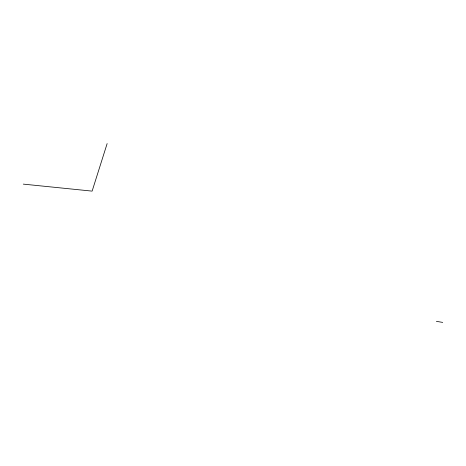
<?xml version="1.0" encoding="UTF-8"?>
<svg xmlns="http://www.w3.org/2000/svg" width="466" height="466" viewBox="0 0 466 466"><rect width="100%" height="100%" fill="white"/><g stroke="black" fill="none" stroke-linecap="round" stroke-linejoin="round"><path stroke-width="0.7" d="M107.139 143.586L92.122 191.124L23.3 184.122M436.386 321.33L442.7 322.414"/></g></svg>
